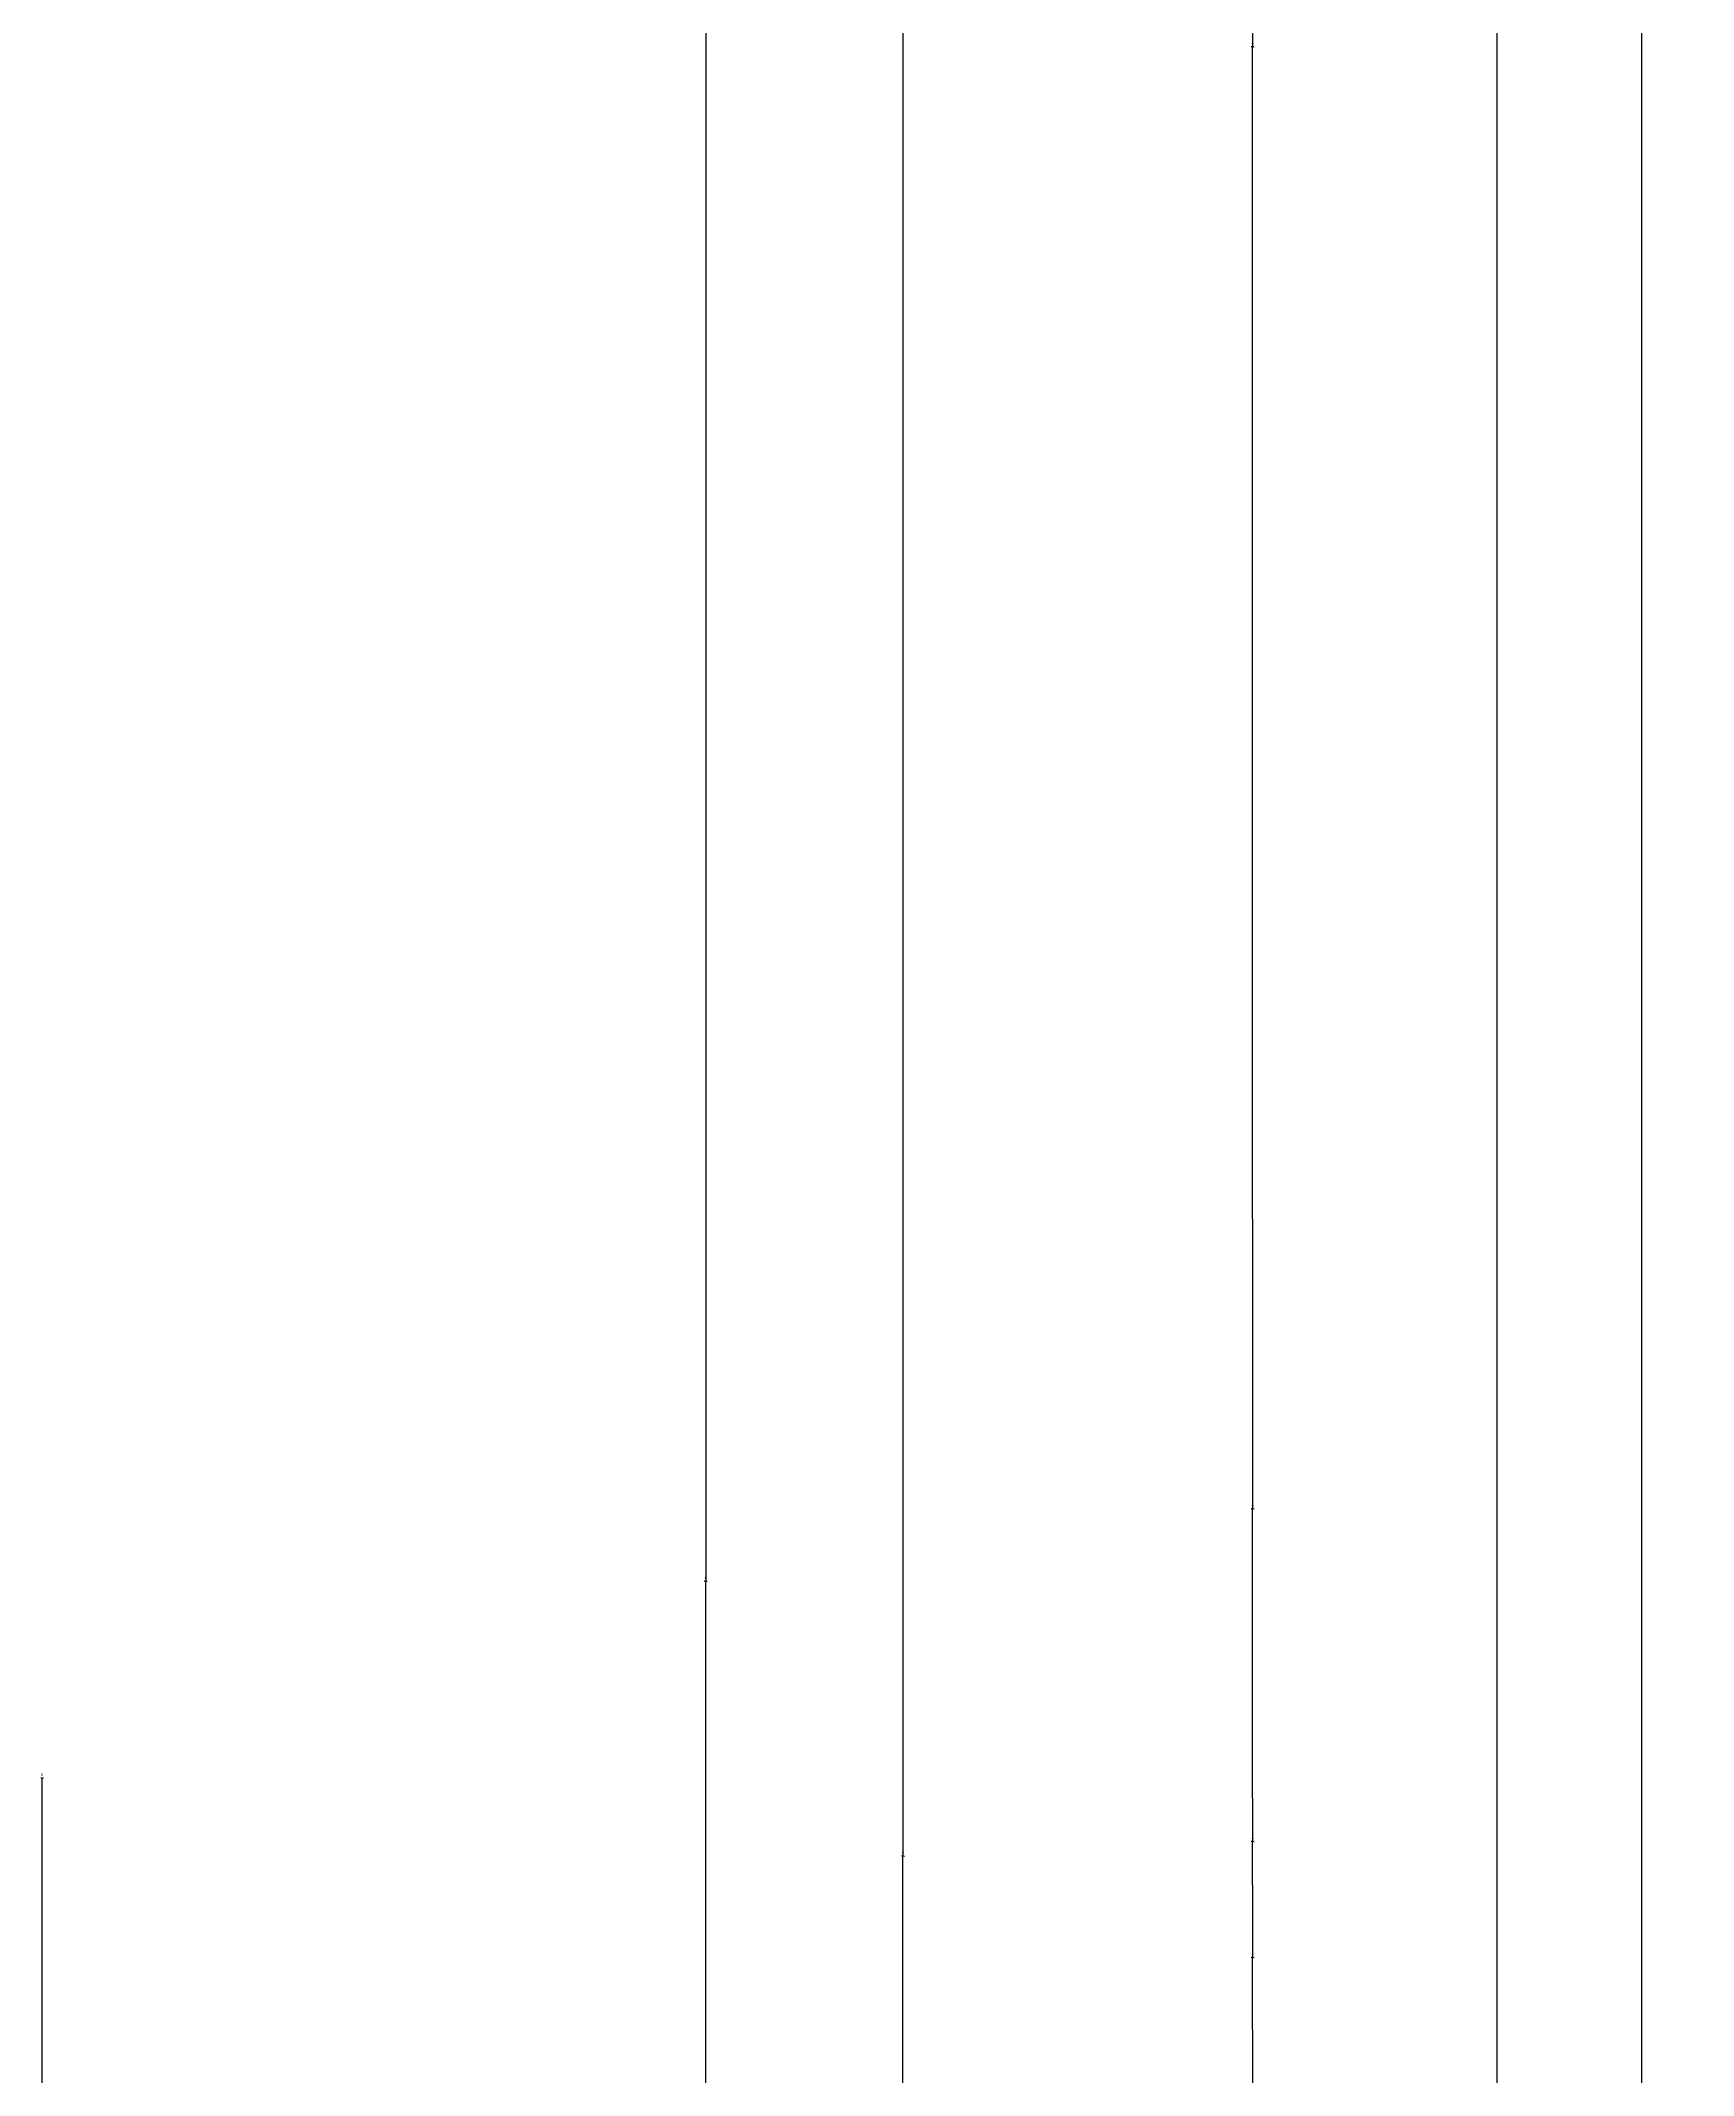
# Model space of a CAD drawing. Header units: metres. Extents: x 0 to 5399, y 0 to 6892.
# Drawn here: x 0 to 571, y 4763 to 5466 of the extents above; entities that cross this region are included whole.
import ezdxf

# ---------------------------------------------------------------- set-up
doc = ezdxf.new("R2010")
doc.units = ezdxf.units.M
for name, color, linetype in [('3', 3, 'Continuous'), ('4', 4, 'Continuous'), ('DIM', 3, 'Continuous')]:
    doc.layers.add(name, color=color, linetype=linetype)
doc.dimstyles.get("Standard").update_dxf_attribs({"dimtxt": 2.5, "dimasz": 2.5, "dimexe": 1.25, "dimexo": 0.625, "dimtad": 1, "dimcen": 2.5, "dimazin": 3, "dimtfac": 1, "dimtmove": 0, "dimatfit": 3})

# ---------------------------------------------------------------- blocks, each defined once
blk = doc.blocks.new('*D33')
for p, q in [((229.28, 6228.8), (229.28, 4933.8)), ((229.03, 4933.8), (228.78, 4933.8)), ((229.28, 3638.8), (229.28, 4933.8)), ((229.28, 4933.8), (229.28, 4933.8)), ((229.53, 4933.8), (229.78, 4933.8))]:
    blk.add_line(p, q)
at = {"layer": 'Defpoints'}
for p in [(229.28, 6228.8), (229.28, 4933.8), (229.28, 3638.8)]:
    blk.add_point(p, dxfattribs=at)
at = {"layer": 'DIM', "insert": (229.28, 4934.925), "char_height": 1, "attachment_point": 5}
blk.add_mtext('0', dxfattribs=at)
blk = doc.blocks.new('*D34')
for p, q in [((297.43, 6038.8), (297.43, 4838.8)), ((297.18, 4838.8), (296.93, 4838.8)), ((297.43, 3638.8), (297.43, 4838.8)), ((297.43, 4838.8), (297.43, 4838.8)), ((297.68, 4838.8), (297.93, 4838.8))]:
    blk.add_line(p, q)
at = {"layer": 'Defpoints'}
for p in [(297.43, 6038.8), (297.43, 4838.8), (297.43, 3638.8)]:
    blk.add_point(p, dxfattribs=at)
at = {"layer": 'DIM', "insert": (297.43, 4839.925), "char_height": 1, "attachment_point": 5}
blk.add_mtext('0', dxfattribs=at)
blk = doc.blocks.new('*D35')
for p, q in [((418.26, 5058.8), (418.26, 4958.8)), ((418.01, 4958.8), (417.76, 4958.8)), ((418.26, 4858.8), (418.26, 4958.8)), ((418.26, 4958.8), (418.26, 4958.8)), ((418.51, 4958.8), (418.76, 4958.8))]:
    blk.add_line(p, q)
at = {"layer": 'Defpoints'}
for p in [(418.26, 5058.8), (418.26, 4958.8), (418.26, 4858.8)]:
    blk.add_point(p, dxfattribs=at)
at = {"layer": 'DIM', "insert": (418.26, 4959.925), "char_height": 1, "attachment_point": 5}
blk.add_mtext('0', dxfattribs=at)
blk = doc.blocks.new('*D43')
for p, q in [((418.26, 4778.8), (418.26, 4758.8)), ((418.01, 4758.8), (417.76, 4758.8)), ((418.26, 4738.8), (418.26, 4758.8)), ((418.26, 4758.8), (418.26, 4758.8)), ((418.51, 4758.8), (418.76, 4758.8))]:
    blk.add_line(p, q)
at = {"layer": 'Defpoints'}
for p in [(418.26, 4778.8), (418.26, 4758.8), (418.26, 4738.8)]:
    blk.add_point(p, dxfattribs=at)
at = {"layer": 'DIM', "insert": (418.26, 4759.925), "char_height": 1, "attachment_point": 5}
blk.add_mtext('0', dxfattribs=at)
blk = doc.blocks.new('*D44')
for p, q in [((418.26, 4828.8), (418.26, 4803.8)), ((418.01, 4803.8), (417.76, 4803.8)), ((418.26, 4778.8), (418.26, 4803.8)), ((418.26, 4803.8), (418.26, 4803.8)), ((418.51, 4803.8), (418.76, 4803.8))]:
    blk.add_line(p, q)
at = {"layer": 'Defpoints'}
for p in [(418.26, 4828.8), (418.26, 4803.8), (418.26, 4778.8)]:
    blk.add_point(p, dxfattribs=at)
at = {"layer": 'DIM', "insert": (418.26, 4804.925), "char_height": 1, "attachment_point": 5}
blk.add_mtext('0', dxfattribs=at)
blk = doc.blocks.new('*D45')
for p, q in [((418.26, 4858.8), (418.26, 4843.8)), ((418.01, 4843.8), (417.76, 4843.8)), ((418.26, 4828.8), (418.26, 4843.8)), ((418.26, 4843.8), (418.26, 4843.8)), ((418.51, 4843.8), (418.76, 4843.8))]:
    blk.add_line(p, q)
at = {"layer": 'Defpoints'}
for p in [(418.26, 4858.8), (418.26, 4843.8), (418.26, 4828.8)]:
    blk.add_point(p, dxfattribs=at)
at = {"layer": 'DIM', "insert": (418.26, 4844.925), "char_height": 1, "attachment_point": 5}
blk.add_mtext('0', dxfattribs=at)
blk = doc.blocks.new('*D46')
for p, q in [((418.26, 5868.8), (418.26, 5463.8)), ((418.01, 5463.8), (417.76, 5463.8)), ((418.26, 5058.8), (418.26, 5463.8)), ((418.26, 5463.8), (418.26, 5463.8)), ((418.51, 5463.8), (418.76, 5463.8))]:
    blk.add_line(p, q)
at = {"layer": 'Defpoints'}
for p in [(418.26, 5868.8), (418.26, 5463.8), (418.26, 5058.8)]:
    blk.add_point(p, dxfattribs=at)
at = {"layer": 'DIM', "insert": (418.26, 5464.925), "char_height": 1, "attachment_point": 5}
blk.add_mtext('0', dxfattribs=at)
blk = doc.blocks.new('*D52')
for p, q in [((-0.25, 4865.84), (-0.5, 4865.84)), ((0, 0), (0, 4865.84)), ((0, 0), (0, 4865.84)), ((0, 4865.84), (0, 4865.84)), ((0.25, 4865.84), (0.5, 4865.84))]:
    blk.add_line(p, q)
at = {"layer": 'Defpoints'}
for p in [(0, 4865.84), (0, 0), (0, 0)]:
    blk.add_point(p, dxfattribs=at)
at = {"layer": 'DIM', "insert": (0, 4866.965), "char_height": 1, "attachment_point": 5}
blk.add_mtext('0', dxfattribs=at)

msp = doc.modelspace()

# ---------------------------------------------------------------- linework, layer by layer
at = {"layer": '3'}
msp.add_lwpolyline([(2632.59, 3638.8), (2632.59, 6178.8), (552.59, 6178.8), (552.59, 3638.8)], dxfattribs=at)
at = {"layer": '4'}
msp.add_lwpolyline([(2682.59, 3638.8), (2682.59, 6228.8), (502.59, 6228.8), (502.59, 3638.8)], dxfattribs=at)

# ---------------------------------------------------------------- dimensions: what is measured, and where the dimension line sits
at = {"layer": 'DIM'}
for base, p1, p2, picture, middle in [((229.28, 4933.8), (229.28, 6228.8), (229.28, 3638.8), '*D33', (229.28, 4934.925)), ((297.43, 4838.8), (297.43, 6038.8), (297.43, 3638.8), '*D34', (297.43, 4839.925)), ((418.26, 5463.8), (418.26, 5868.8), (418.26, 5058.8), '*D46', (418.26, 5464.925)), ((418.26, 4958.8), (418.26, 5058.8), (418.26, 4858.8), '*D35', (418.26, 4959.925)), ((0, 4865.84), (0, 0), (0, 0), '*D52', (0, 4866.965)), ((418.26, 4843.8), (418.26, 4858.8), (418.26, 4828.8), '*D45', (418.26, 4844.925)), ((418.26, 4803.8), (418.26, 4828.8), (418.26, 4778.8), '*D44', (418.26, 4804.925)), ((418.26, 4758.8), (418.26, 4778.8), (418.26, 4738.8), '*D43', (418.26, 4759.925))]:
    dim = msp.add_linear_dim(base=base, p1=p1, p2=p2, dimstyle='Standard', dxfattribs=at)
    dim.commit()
    dim.dimension.update_dxf_attribs({"geometry": picture, "text_midpoint": middle})

doc.saveas('drawing.dxf')
